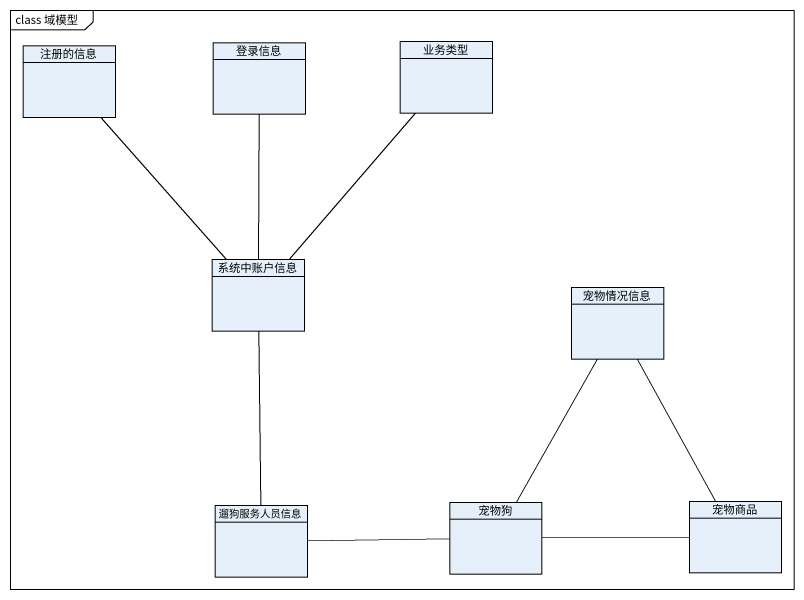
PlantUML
@startuml
mainframe class 域模型
hide circle
hide empty members
class 注册的信息
class 登录信息
class 业务类型
class 系统中账户信息
class 宠物情况信息
class 宠物狗
class 宠物商品
class 遛狗服务人员信息
系统中账户信息 -up- 注册的信息
系统中账户信息 -up- 登录信息
系统中账户信息 -up- 业务类型
系统中账户信息 -- 遛狗服务人员信息
宠物情况信息 -- 宠物狗
宠物情况信息 -- 宠物商品
宠物狗 -right- 宠物商品
宠物狗 -left- 遛狗服务人员信息
@enduml
